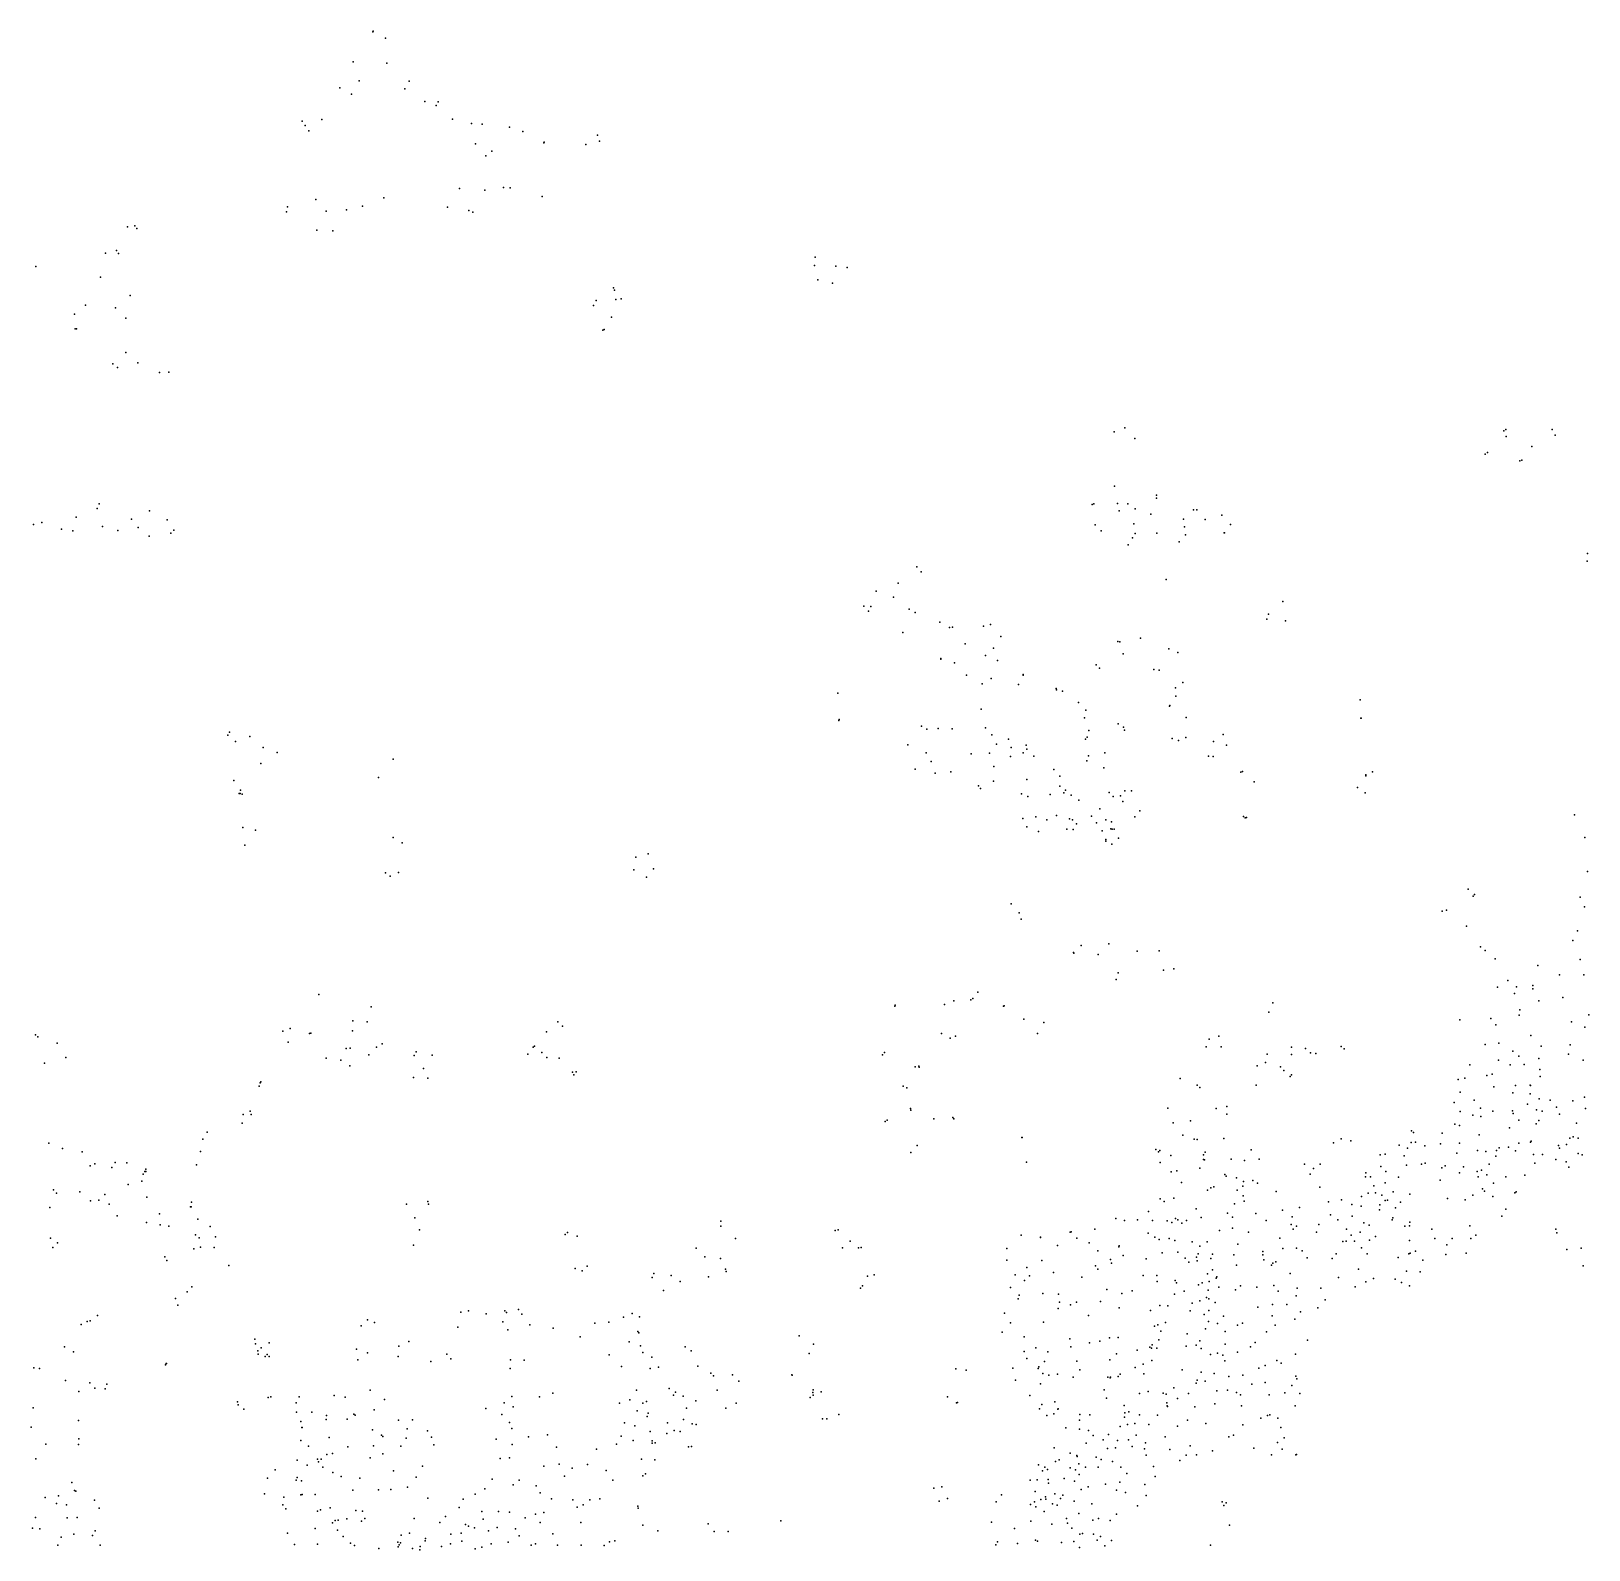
# Model space of a CAD drawing. Header units: millimetres. Extents: x -60275265 to 22802890, y -38578442 to 24337084.
# Drawn here: x -18732378 to -13556378, y -16967304 to -11921304 of the extents above; entities that cross this region are included whole.
import ezdxf

# ---------------------------------------------------------------- set-up
doc = ezdxf.new("R2010")
doc.units = ezdxf.units.MM
doc.header["$MEASUREMENT"] = 0
doc.layers.add('particles', color=7, linetype='Continuous', true_color=0x000000)

msp = doc.modelspace()

# ---------------------------------------------------------------- linework, layer by layer
at = {"layer": 'particles', "color": 93, "true_color": 0x67d435}
for p in [(-17597378, -11923304), (-17595378, -11921304), (-17555378, -11944304), (-17662378, -12023304), (-17550378, -12027304), (-17706378, -12109304), (-17642378, -12086304), (-17476378, -12087304), (-17667378, -12130304), (-17490378, -12113304), (-17424378, -12155304), (-17380378, -12156304), (-17766378, -12215304), (-17386378, -12168304), (-17332378, -12213304), (-17832378, -12220304), (-17822378, -12235304), (-17809378, -12252304), (-17269378, -12228304), (-17233378, -12230304), (-17142378, -12240304), (-17098378, -12254304), (-17256378, -12295304), (-17028378, -12292304), (-17027378, -12290304), (-16889378, -12298304), (-16850378, -12267304), (-16844378, -12286304), (-17221378, -12335304), (-17201378, -12320304), (-17309378, -12444304), (-17225378, -12449304), (-17162378, -12440304), (-17140378, -12442304), (-17034378, -12470304), (-17884378, -12521304), (-17883378, -12521304), (-17880378, -12505304), (-17786378, -12480304), (-17752378, -12519304), (-17684378, -12515304), (-17631378, -12502304), (-17560378, -12475304), (-17348378, -12506304), (-17278378, -12517304), (-17264378, -12522304), (-18412378, -12571304), (-18388378, -12568304), (-18381378, -12577304), (-17783378, -12582304), (-17730378, -12585304), (-18485378, -12659304), (-18448378, -12650304), (-18442378, -12660304), (-16127378, -12672304), (-18717378, -12703304), (-16129378, -12700304), (-16058378, -12702304), (-16020378, -12706304), (-18502378, -12738304), (-16797378, -12774304), (-16794378, -12782304), (-16118378, -12747304), (-16069378, -12758304), (-18551378, -12831304), (-18403378, -12799304), (-16863378, -12832304), (-16855378, -12816304), (-16789378, -12813304), (-16772378, -12810304), (-18588378, -12861304), (-18452378, -12840304), (-18417378, -12875304), (-16804378, -12871304), (-18586378, -12910304), (-18581378, -12910304), (-16832378, -12914304), (-16828378, -12912304), (-18417378, -12989304), (-18461378, -13026304), (-18445378, -13039304), (-18377378, -13023304), (-18305378, -13055304), (-18275378, -13054304), (-18275378, -13054304), (-15098378, -13239304), (-13838378, -13249304), (-13832378, -13245304), (-13678378, -13245304), (-15133378, -13252304), (-15065378, -13274304), (-13831378, -13268304), (-13745378, -13301304), (-13668378, -13263304), (-13901378, -13327304), (-13893378, -13321304), (-13785378, -13349304), (-13779378, -13346304), (-15132378, -13433304), (-18513378, -13507304), (-18506378, -13491304), (-15206378, -13494304), (-15201378, -13492304), (-15122378, -13490304), (-15088378, -13491304), (-15063378, -13508304), (-14993378, -13463304), (-14993378, -13473304), (-18724378, -13560304), (-18697378, -13553304), (-18582378, -13536304), (-18399378, -13542304), (-18339378, -13515304), (-18280378, -13545304), (-15117378, -13515304), (-15068378, -13558304), (-15011378, -13526304), (-14903378, -13543304), (-14870378, -13511304), (-14859378, -13511304), (-14831378, -13544304), (-14776378, -13529304), (-14747378, -13560304), (-14747378, -13560304), (-18631378, -13576304), (-18593378, -13581304), (-18495378, -13567304), (-18444378, -13580304), (-18376378, -13570304), (-18340378, -13599304), (-18268378, -13589304), (-18258378, -13579304), (-15196378, -13561304), (-15177378, -13581304), (-15072378, -13605304), (-15064378, -13590304), (-14991378, -13589304), (-14900378, -13568304), (-14896378, -13595304), (-14768378, -13588304), (-14767378, -13588304), (-15087378, -13628304), (-14917378, -13618304), (-13560378, -13657304), (-15789378, -13701304), (-13562378, -13682304), (-15851378, -13755304), (-15775378, -13717304), (-14960378, -13743304), (-15924378, -13782304), (-15867378, -13802304), (-14573378, -13816304), (-15965378, -13832304), (-15950378, -13848304), (-15942378, -13833304), (-15814378, -13841304), (-15795378, -13853304), (-14620378, -13858304), (-15836378, -13919304), (-15713378, -13885304), (-15680378, -13902304), (-15670378, -13901304), (-15568378, -13898304), (-15544378, -13892304), (-14626378, -13875304), (-14564378, -13880304), (-15628378, -13957304), (-15534378, -13971304), (-15510378, -13932304), (-15121378, -13949304), (-15115378, -13950304), (-15046378, -13938304), (-14952378, -13973304), (-15709378, -14005304), (-15709378, -14008304), (-15664378, -14020304), (-15561378, -13995304), (-15521378, -14012304), (-15193378, -14026304), (-15103378, -13990304), (-14922378, -13985304), (-15624378, -14061304), (-15542378, -14072304), (-15436378, -14059304), (-15436378, -14061304), (-15182378, -14038304), (-15001378, -14042304), (-14984378, -14044304), (-16051378, -14121304), (-15572378, -14090304), (-15451378, -14092304), (-15326378, -14105304), (-15325378, -14110304), (-15305378, -14114304), (-14930378, -14103304), (-14905378, -14085304), (-15575378, -14174304), (-15252378, -14152304), (-15227378, -14177304), (-14949378, -14164304), (-14948378, -14162304), (-14928378, -14131304), (-14316378, -14143304), (-16048378, -14211304), (-16047378, -14208304), (-15773378, -14230304), (-15232378, -14203304), (-15120378, -14222304), (-14894378, -14202304), (-14314378, -14204304), (-14313378, -14204304), (-18079378, -14260304), (-18073378, -14250304), (-18053378, -14281304), (-18005378, -14265304), (-15756378, -14240304), (-15718378, -14238304), (-15672378, -14239304), (-15561378, -14236304), (-15540378, -14259304), (-15484378, -14273304), (-15229378, -14273304), (-15223378, -14267304), (-15218378, -14245304), (-15218378, -14245304), (-15102378, -14234304), (-15099378, -14244304), (-14941378, -14271304), (-14919378, -14278304), (-14895378, -14268304), (-14803378, -14281304), (-14771378, -14258304), (-17961378, -14301304), (-17914378, -14318304), (-15819378, -14292304), (-15758378, -14319304), (-15609378, -14322304), (-15547378, -14320304), (-15524378, -14290304), (-15478378, -14331304), (-15476378, -14301304), (-15436378, -14319304), (-15426378, -14293304), (-15423378, -14307304), (-15400378, -14330304), (-15219378, -14329304), (-15164378, -14319304), (-14820378, -14330304), (-14804378, -14331304), (-14760378, -14293304), (-17969378, -14354304), (-17529378, -14340304), (-17529378, -14340304), (-15794378, -14373304), (-15741378, -14348304), (-15728378, -14386304), (-15676378, -14382304), (-15533378, -14364304), (-15334378, -14374304), (-15224378, -14345304), (-15168378, -14369304), (-14712378, -14383304), (-14707378, -14381304), (-14275378, -14382304), (-18059378, -14411304), (-17578378, -14401304), (-17578378, -14401304), (-15584378, -14428304), (-15577378, -14437304), (-15534378, -14413304), (-15424378, -14407304), (-15314378, -14396304), (-15314378, -14430304), (-14668378, -14415304), (-14325378, -14434304), (-14297378, -14392304), (-14297378, -14395304), (-18041378, -14454304), (-18038378, -14454304), (-18036378, -14443304), (-18031378, -14456304), (-15441378, -14455304), (-15420378, -14464304), (-15346378, -14457304), (-15301378, -14452304), (-15295378, -14443304), (-15276378, -14460304), (-15251378, -14476304), (-15150378, -14451304), (-15137378, -14464304), (-15112378, -14462304), (-15104378, -14480304), (-15098378, -14445304), (-15076378, -14445304), (-14299378, -14452304), (-15437378, -14537304), (-15394378, -14531304), (-15357378, -14542304), (-15325378, -14527304), (-15282378, -14538304), (-15272378, -14541304), (-15209378, -14529304), (-15181378, -14505304), (-15161378, -14541304), (-15065378, -14531304), (-15048378, -14512304), (-14704378, -14530304), (-14698378, -14535304), (-14694378, -14534304), (-13604378, -14525304), (-18029378, -14567304), (-17986378, -14576304), (-15423378, -14565304), (-15385378, -14580304), (-15291378, -14573304), (-15269378, -14574304), (-15259378, -14555304), (-15192378, -14551304), (-15173378, -14578304), (-15144378, -14571304), (-15142378, -14548304), (-15140378, -14573304), (-15133378, -14573304), (-18022378, -14626304), (-17529378, -14600304), (-17499378, -14618304), (-15161378, -14607304), (-15161378, -14612304), (-15141378, -14622304), (-15119378, -14602304), (-13569378, -14600304), (-16723378, -14666304), (-16682378, -14654304), (-17555378, -14718304), (-17539378, -14729304), (-17511378, -14716304), (-16729378, -14708304), (-16687378, -14732304), (-16664378, -14704304), (-13560378, -14713304), (-13957378, -14772304), (-13940378, -14795304), (-13936378, -14789304), (-13585378, -14798304), (-15475378, -14821304), (-15449378, -14850304), (-14043378, -14845304), (-14029378, -14842304), (-13570378, -14831304), (-15442378, -14872304), (-13963378, -14895304), (-15151378, -14953304), (-13609378, -14942304), (-13594378, -14910304), (-15268378, -14982304), (-15267378, -14984304), (-15243378, -14959304), (-15187378, -14989304), (-15057378, -14978304), (-14984378, -14977304), (-13916378, -14963304), (-13901378, -14976304), (-13867378, -15003304), (-13585378, -15005304), (-15120378, -15050304), (-14969378, -15041304), (-14935378, -15037304), (-13725378, -15026304), (-13654378, -15057304), (-13573378, -15057304), (-15127378, -15072304), (-13860378, -15097304), (-13825378, -15075304), (-13796378, -15096304), (-13742378, -15092304), (-13742378, -15103304), (-17776378, -15122304), (-17602378, -15163304), (-15862378, -15161304), (-15861378, -15157304), (-15697378, -15155304), (-15666378, -15143304), (-15610378, -15140304), (-15603378, -15135304), (-15586378, -15114304), (-15501378, -15161304), (-15499378, -15159304), (-14606378, -15150304), (-13803378, -15118304), (-13722378, -15143304), (-13642378, -15132304), (-17663378, -15209304), (-17615378, -15213304), (-16982378, -15213304), (-15433378, -15204304), (-15367378, -15215304), (-14619378, -15180304), (-13985378, -15206304), (-13882378, -15202304), (-13787378, -15190304), (-13785378, -15173304), (-13614378, -15213304), (-13556378, -15189304), (-18718378, -15256304), (-18710378, -15263304), (-17896378, -15244304), (-17871378, -15235304), (-17807378, -15251304), (-17803378, -15250304), (-17664378, -15242304), (-17020378, -15246304), (-16966378, -15227304), (-15707378, -15251304), (-15678378, -15267304), (-15661378, -15260304), (-15388378, -15251304), (-14785378, -15260304), (-13865378, -15223304), (-13749378, -15258304), (-13569378, -15230304), (-18646378, -15283304), (-17878378, -15280304), (-17685378, -15301304), (-17672378, -15300304), (-17584378, -15297304), (-17566378, -15286304), (-17453378, -15312304), (-17082378, -15320304), (-17064378, -15297304), (-17059378, -15293304), (-17035378, -15314304), (-15896378, -15314304), (-14828378, -15296304), (-14818378, -15270304), (-14778378, -15296304), (-14625378, -15320304), (-14544378, -15297304), (-14498378, -15301304), (-14481378, -15316304), (-14463378, -15318304), (-14379378, -15295304), (-14369378, -15302304), (-13900378, -15288304), (-13855378, -15284304), (-13809378, -15310304), (-13714378, -15294304), (-13624378, -15320304), (-13618378, -15289304), (-18688378, -15350304), (-18617378, -15331304), (-17752378, -15333304), (-17703378, -15340304), (-17673378, -15359304), (-17610378, -15322304), (-17459378, -15324304), (-17428378, -15368304), (-17399378, -15323304), (-17018378, -15331304), (-16978378, -15333304), (-15903378, -15322304), (-15794378, -15362304), (-15782378, -15360304), (-15781378, -15363304), (-14658378, -15359304), (-14630378, -15348304), (-14581378, -15362304), (-14544378, -15321304), (-13951378, -15356304), (-13856378, -15340304), (-13817378, -15356304), (-13789378, -15327304), (-13771378, -15354304), (-13722378, -15335304), (-13719378, -15371304), (-13575378, -15340304), (-17971378, -15415304), (-17969378, -15412304), (-17461378, -15398304), (-17414378, -15400304), (-16933378, -15380304), (-16929378, -15389304), (-16921378, -15379304), (-14914378, -15401304), (-14857378, -15423304), (-14661378, -15423304), (-14570378, -15374304), (-14549378, -15394304), (-14544378, -15389304), (-13990378, -15404304), (-13968378, -15400304), (-13895378, -15391304), (-13877378, -15387304), (-13800378, -15424304), (-13751378, -15423304), (-13750378, -15424304), (-13718378, -15394304), (-17974378, -15426304), (-15834378, -15426304), (-15822378, -15432304), (-14849378, -15431304), (-13984378, -15446304), (-13937378, -15473304), (-13872378, -15429304), (-13809378, -15449304), (-13751378, -15452304), (-13721378, -15469304), (-13684378, -15473304), (-13609378, -15475304), (-13570378, -15463304), (-18027378, -15520304), (-18004378, -15510304), (-18001378, -15520304), (-15810378, -15501304), (-15809378, -15506304), (-14955378, -15500304), (-14794378, -15501304), (-14759378, -15494304), (-14759378, -15519304), (-14003378, -15481304), (-13984378, -15511304), (-13942378, -15523304), (-13916378, -15500304), (-13915378, -15527304), (-13875378, -15509304), (-13810378, -15508304), (-13807378, -15517304), (-13760378, -15486304), (-13730378, -15505304), (-13711378, -15509304), (-13664378, -15496304), (-13654378, -15519304), (-13567378, -15501304), (-18147378, -15579304), (-18031378, -15549304), (-15894378, -15544304), (-15888378, -15539304), (-15733378, -15535304), (-15669378, -15530304), (-15666378, -15535304), (-14937378, -15548304), (-14880378, -15542304), (-14145378, -15575304), (-14001378, -15553304), (-13986378, -15557304), (-13820378, -15565304), (-13789378, -15539304), (-13731378, -15551304), (-13722378, -15540304), (-13597378, -15549304), (-18673378, -15616304), (-18161378, -15603304), (-15788378, -15624304), (-15440378, -15597304), (-15439378, -15597304), (-14905378, -15589304), (-14867378, -15602304), (-14858378, -15604304), (-14769378, -15600304), (-14405378, -15615304), (-14379378, -15601304), (-14347378, -15608304), (-14186378, -15622304), (-14146378, -15614304), (-14139378, -15580304), (-14132378, -15612304), (-14101378, -15625304), (-14049378, -15618304), (-14043378, -15582304), (-13986378, -15616304), (-13920378, -15588304), (-13854378, -15631304), (-13823378, -15629304), (-13789378, -15616304), (-13750378, -15613304), (-13748378, -15609304), (-13657378, -15624304), (-13630378, -15620304), (-13619378, -15599304), (-13608378, -15595304), (-13592378, -15599304), (-18628378, -15633304), (-18563378, -15645304), (-18453378, -15680304), (-18414378, -15681304), (-18169378, -15643304), (-15809378, -15647304), (-15425378, -15679304), (-14995378, -15637304), (-14986378, -15645304), (-14982378, -15640304), (-14980378, -15680304), (-14945378, -15657304), (-14836378, -15654304), (-14836378, -15670304), (-14833378, -15671304), (-14831378, -15646304), (-14745378, -15669304), (-14700378, -15673304), (-14678378, -15638304), (-14651378, -15669304), (-14249378, -15655304), (-14233378, -15652304), (-14170378, -15658304), (-14159378, -15632304), (-14100378, -15682304), (-13995378, -15649304), (-13926378, -15640304), (-13898378, -15643304), (-13865378, -15659304), (-13863378, -15640304), (-13800378, -15641304), (-13740378, -15653304), (-13735378, -15682304), (-13710378, -15653304), (-13666378, -15670304), (-13654378, -15632304), (-13631378, -15678304), (-13592378, -15650304), (-13578378, -15655304), (-18536378, -15691304), (-18520378, -15684304), (-18464378, -15697304), (-18360378, -15719304), (-18354378, -15710304), (-18351378, -15702304), (-18351378, -15710304), (-18183378, -15688304), (-14944378, -15711304), (-14925378, -15708304), (-14849378, -15699304), (-14766378, -15720304), (-14761378, -15725304), (-14727378, -15731304), (-14501378, -15686304), (-14482378, -15719304), (-14471378, -15700304), (-14449378, -15686304), (-14298378, -15728304), (-14297378, -15714304), (-14282378, -15728304), (-14247378, -15693304), (-14231378, -15710304), (-14189378, -15729304), (-14162378, -15689304), (-14112378, -15685304), (-14045378, -15698304), (-14033378, -15691304), (-13986378, -15714304), (-13973378, -15694304), (-13927378, -15710304), (-13924378, -15728304), (-13913378, -15706304), (-13895378, -15721304), (-13887378, -15685304), (-13832378, -15728304), (-13769378, -15722304), (-13622378, -15696304), (-18658378, -15771304), (-18648378, -15782304), (-18570378, -15778304), (-18487378, -15786304), (-18410378, -15753304), (-18364378, -15742304), (-14910378, -15746304), (-14823378, -15772304), (-14812378, -15764304), (-14802378, -15761304), (-14725378, -15772304), (-14706378, -15759304), (-14703378, -15743304), (-14673378, -15740304), (-14657378, -15749304), (-14595378, -15776304), (-14450378, -15762304), (-14289378, -15782304), (-14270378, -15758304), (-14265378, -15781304), (-14233378, -15748304), (-14206378, -15778304), (-14151378, -15785304), (-14050378, -15739304), (-13909378, -15767304), (-13903378, -15775304), (-13873378, -15749304), (-13802378, -15781304), (-13797378, -15778304), (-18670378, -15829304), (-18535378, -15807304), (-18507378, -15805304), (-18473378, -15818304), (-18348378, -15795304), (-18202378, -15827304), (-18200378, -15827304), (-18199378, -15812304), (-17485378, -15818304), (-17414378, -15810304), (-17412378, -15818304), (-14980378, -15801304), (-14967378, -15810304), (-14935378, -15798304), (-14861378, -15834304), (-14733378, -15817304), (-14705378, -15791304), (-14701378, -15809304), (-14574378, -15838304), (-14517378, -15829304), (-14421378, -15811304), (-14378378, -15804304), (-14344378, -15820304), (-14312378, -15825304), (-14311378, -15793304), (-14252378, -15837304), (-14250378, -15821304), (-14244378, -15789304), (-14233378, -15806304), (-14225378, -15805304), (-14199378, -15831304), (-14182378, -15812304), (-14026378, -15800304), (-13967378, -15804304), (-13941378, -15789304), (-13875378, -15793304), (-13832378, -15835304), (-18446378, -15857304), (-18349378, -15879304), (-18306378, -15851304), (-18303378, -15887304), (-18178378, -15868304), (-17457378, -15864304), (-16440378, -15875304), (-15128378, -15866304), (-15099378, -15873304), (-15056378, -15871304), (-15019378, -15843304), (-15006378, -15873304), (-14957378, -15874304), (-14942378, -15879304), (-14929378, -15866304), (-14922378, -15871304), (-14909378, -15882304), (-14893378, -15873304), (-14844378, -15863304), (-14757378, -15848304), (-14740378, -15862304), (-14663378, -15849304), (-14628378, -15873304), (-14545378, -15886304), (-14542378, -15860304), (-14453378, -15886304), (-14414378, -15854304), (-14390378, -15870304), (-14342378, -15858304), (-14304378, -15880304), (-14286378, -15888304), (-14210378, -15871304), (-14207378, -15864304), (-14152378, -15890304), (-14151378, -15878304), (-13952378, -15890304), (-13845378, -15858304), (-18668378, -15931304), (-18275378, -15892304), (-18186378, -15920304), (-18174378, -15930304), (-18137378, -15893304), (-18119378, -15927304), (-17442378, -15904304), (-16958378, -15919304), (-16950378, -15913304), (-16918378, -15925304), (-16440378, -15891304), (-16392378, -15932304), (-16060378, -15906304), (-16050378, -15904304), (-16011378, -15941304), (-15442378, -15922304), (-15378378, -15928304), (-15378378, -15929304), (-15279378, -15911304), (-15276378, -15910304), (-15257378, -15931304), (-15198378, -15901304), (-15020378, -15915304), (-14998378, -15928304), (-14984378, -15936304), (-14950378, -15933304), (-14932378, -15939304), (-14783378, -15906304), (-14740378, -15898304), (-14687378, -15912304), (-14583378, -15931304), (-14539378, -15902304), (-14527378, -15892304), (-14461378, -15912304), (-14362378, -15941304), (-14361378, -15902304), (-14346378, -15922304), (-14335378, -15941304), (-14316378, -15911304), (-14285378, -15938304), (-14265378, -15926304), (-14167378, -15892304), (-14152378, -15939304), (-14078378, -15901304), (-14068378, -15932304), (-14010378, -15933304), (-13948378, -15932304), (-13931378, -15922304), (-13666378, -15902304), (-13662378, -15914304), (-18660378, -15962304), (-18645378, -15947304), (-18288378, -15993304), (-18191378, -15967304), (-18169378, -15961304), (-18124378, -15962304), (-17461378, -15955304), (-16522378, -15965304), (-16493378, -15993304), (-16036378, -15964304), (-15983378, -15964304), (-15974378, -15962304), (-15490378, -15966304), (-15322378, -15956304), (-15216378, -15947304), (-15188378, -15974304), (-15118378, -15960304), (-15117378, -15957304), (-15103378, -15989304), (-14974378, -15980304), (-14922378, -15978304), (-14874378, -15944304), (-14854378, -15983304), (-14849378, -15958304), (-14824378, -15944304), (-14806378, -15985304), (-14736378, -15987304), (-14722378, -15951304), (-14639378, -15976304), (-14639378, -15987304), (-14573378, -15966304), (-14527378, -15965304), (-14509378, -15974304), (-14396378, -15983304), (-14373378, -15942304), (-14311378, -15964304), (-14293378, -15983304), (-14154378, -15984304), (-14150378, -15981304), (-14132378, -15975304), (-14031378, -15986304), (-14028378, -15954304), (-13964378, -15981304), (-13629378, -15969304), (-13582378, -15965304), (-18281378, -16006304), (-18075378, -16022304), (-18075378, -16022304), (-16924378, -16032304), (-16901378, -16040304), (-16884378, -16024304), (-16441378, -15999304), (-16425378, -16034304), (-16423378, -16042304), (-15490378, -16004304), (-15424378, -16029304), (-15374378, -16006304), (-15335378, -16045304), (-15195378, -16023304), (-15188378, -16034304), (-15145378, -16002304), (-15142378, -16014304), (-15027378, -16000304), (-14897378, -15998304), (-14885378, -16011304), (-14860378, -15995304), (-14858378, -16007304), (-14812378, -15999304), (-14807378, -16037304), (-14727378, -16021304), (-14636378, -16003304), (-14610378, -16021304), (-14606378, -16014304), (-14596378, -16010304), (-14492378, -15997304), (-14409378, -15999304), (-14321378, -16034304), (-14190378, -15996304), (-14162378, -16041304), (-14116378, -16043304), (-14108378, -16004304), (-13575378, -16023304), (-18198378, -16093304), (-16668378, -16062304), (-16663378, -16049304), (-16605378, -16055304), (-16575378, -16075304), (-16481378, -16060304), (-15970378, -16090304), (-15969378, -16090304), (-15953378, -16058304), (-15931378, -16053304), (-15478378, -16095304), (-15462378, -16053304), (-15431378, -16072304), (-15415378, -16057304), (-15241378, -16061304), (-15037378, -16055304), (-14991378, -16056304), (-14990378, -16075304), (-14931378, -16072304), (-14926378, -16080304), (-14853378, -16086304), (-14841378, -16080304), (-14823378, -16050304), (-14818378, -16075304), (-14794378, -16064304), (-14792378, -16060304), (-14786378, -16094304), (-14713378, -16090304), (-14659378, -16094304), (-14603378, -16089304), (-14549378, -16049304), (-14447378, -16097304), (-14388378, -16062304), (-14333378, -16093304), (-14297378, -16076304), (-14272378, -16065304), (-14200378, -16068304), (-14178378, -16079304), (-14152378, -16090304), (-18252378, -16132304), (-18214378, -16110304), (-16631378, -16105304), (-15976378, -16098304), (-15452378, -16133304), (-15449378, -16121304), (-15370378, -16115304), (-15318378, -16118304), (-15315378, -16144304), (-15258378, -16144304), (-15179378, -16142304), (-15158378, -16102304), (-15108378, -16115304), (-15073378, -16106304), (-14933378, -16118304), (-14901378, -16107304), (-14874378, -16147304), (-14849378, -16140304), (-14826378, -16129304), (-14821378, -16104304), (-14819378, -16133304), (-14798378, -16145304), (-14730378, -16103304), (-14588378, -16108304), (-14528378, -16123304), (-14525378, -16098304), (-14432378, -16136304), (-18511378, -16188304), (-18245378, -16154304), (-17304378, -16177304), (-17279378, -16173304), (-17220378, -16183304), (-17158378, -16173304), (-17153378, -16178304), (-17113378, -16168304), (-17102378, -16184304), (-16764378, -16194304), (-16735378, -16182304), (-16711378, -16193304), (-15498378, -16181304), (-15319378, -16165304), (-15278378, -16153304), (-15219378, -16188304), (-15117378, -16163304), (-15013378, -16172304), (-14981378, -16155304), (-14955378, -16156304), (-14881378, -16173304), (-14834378, -16185304), (-14819378, -16172304), (-14770378, -16191304), (-14656378, -16161304), (-14608378, -16190304), (-14607378, -16152304), (-14559378, -16152304), (-14514378, -16176304), (-14456378, -16163304), (-18566378, -16218304), (-18546378, -16208304), (-18536378, -16206304), (-17635378, -16223304), (-17614378, -16203304), (-17591378, -16212304), (-17314378, -16227304), (-17165378, -16209304), (-17148378, -16236304), (-17075378, -16219304), (-16997378, -16231304), (-16859378, -16214304), (-16812378, -16211304), (-16716378, -16242304), (-16713378, -16246304), (-15506378, -16244304), (-15478378, -16213304), (-15368378, -16211304), (-14999378, -16224304), (-14988378, -16219304), (-14978378, -16240304), (-14963378, -16212304), (-14891378, -16249304), (-14830378, -16233304), (-14820378, -16208304), (-14790378, -16215304), (-14765378, -16241304), (-14724378, -16220304), (-14707378, -16214304), (-14627378, -16243304), (-14598378, -16221304), (-14533378, -16201304), (-18621378, -16293304), (-17989378, -16267304), (-17987378, -16283304), (-17968378, -16296304), (-17941378, -16279304), (-17651378, -16300304), (-17510378, -16290304), (-17477378, -16275304), (-16908378, -16259304), (-16745378, -16276304), (-16707378, -16289304), (-16559378, -16292304), (-16180378, -16256304), (-16132378, -16284304), (-15432378, -16259304), (-15394378, -16296304), (-15281378, -16266304), (-15277378, -16292304), (-15215378, -16279304), (-15181378, -16274304), (-15149378, -16263304), (-15120378, -16261304), (-15057378, -16303304), (-15015378, -16294304), (-15009378, -16297304), (-15007378, -16286304), (-14992378, -16297304), (-14985378, -16269304), (-14894378, -16290304), (-14861378, -16287304), (-14849378, -16272304), (-14844378, -16298304), (-14765378, -16284304), (-14680378, -16292304), (-14665378, -16278304), (-14491378, -16270304), (-18591378, -16309304), (-18286378, -16352304), (-18283378, -16348304), (-18282378, -16348304), (-17979378, -16306304), (-17978378, -16317304), (-17954378, -16325304), (-17948378, -16318304), (-17941378, -16325304), (-17647378, -16336304), (-17614378, -16312304), (-17513378, -16325304), (-17404378, -16341304), (-17351378, -16317304), (-17337378, -16332304), (-17139378, -16336304), (-17094378, -16337304), (-16811378, -16319304), (-16700378, -16311304), (-16670378, -16327304), (-16539378, -16306304), (-16147378, -16315304), (-15432378, -16308304), (-15424378, -16331304), (-15365378, -16341304), (-15354378, -16309304), (-15257378, -16340304), (-15148378, -16336304), (-15126378, -16316304), (-15037378, -16350304), (-15008378, -16338304), (-14813378, -16318304), (-14790378, -16314304), (-14772378, -16320304), (-14766378, -16339304), (-14724378, -16310304), (-14631378, -16355304), (-14593378, -16338304), (-14578378, -16347304), (-14531378, -16317304), (-18723378, -16362304), (-18704378, -16365304), (-18618378, -16404304), (-17140378, -16364304), (-16770378, -16358304), (-16675378, -16365304), (-16647378, -16360304), (-16517378, -16357304), (-16474378, -16380304), (-16465378, -16389304), (-16402378, -16386304), (-16381378, -16406304), (-16204378, -16386304), (-16203378, -16387304), (-15659378, -16366304), (-15625378, -16370304), (-15470378, -16363304), (-15461378, -16403304), (-15386378, -16365304), (-15384378, -16359304), (-15370378, -16381304), (-15350378, -16387304), (-15322378, -16383304), (-15269378, -16393304), (-15247378, -16369304), (-15154378, -16393304), (-15147378, -16396304), (-15145378, -16393304), (-15120378, -16391304), (-15113378, -16383304), (-15063378, -16361304), (-15035378, -16382304), (-14907378, -16369304), (-14857378, -16403304), (-14844378, -16377304), (-14831378, -16406304), (-14801378, -16381304), (-14752378, -16391304), (-14706378, -16387304), (-14653378, -16363304), (-14530378, -16390304), (-14526378, -16399304), (-18574378, -16441304), (-18537378, -16412304), (-18520378, -16430304), (-18486378, -16432304), (-18480378, -16417304), (-17936378, -16459304), (-17841378, -16459304), (-17725378, -16454304), (-17606378, -16437304), (-17135378, -16457304), (-17043378, -16459304), (-16999378, -16446304), (-16999378, -16446304), (-16720378, -16436304), (-16612378, -16431304), (-16598378, -16453304), (-16591378, -16443304), (-16566378, -16456304), (-16453378, -16436304), (-16135378, -16444304), (-16134378, -16435304), (-16134378, -16453304), (-16107378, -16442304), (-15687378, -16459304), (-15413378, -16454304), (-15378378, -16415304), (-15166378, -16435304), (-15049378, -16448304), (-15020378, -16441304), (-14970378, -16446304), (-14961378, -16450304), (-14935378, -16429304), (-14886378, -16447304), (-14861378, -16413304), (-14792378, -16439304), (-14757378, -16436304), (-14727378, -16444304), (-14713378, -16452304), (-14676378, -16416304), (-14631378, -16411304), (-14618378, -16452304), (-14566378, -16445304), (-14543378, -16421304), (-14516378, -16447304), (-18725378, -16495304), (-18046378, -16475304), (-18044378, -16485304), (-18025378, -16500304), (-17944378, -16461304), (-17851378, -16479304), (-17850378, -16509304), (-17799378, -16509304), (-17689378, -16460304), (-17592378, -16502304), (-17558378, -16468304), (-17221378, -16497304), (-17160378, -16479304), (-17130378, -16492304), (-16777378, -16480304), (-16743378, -16469304), (-16718378, -16505304), (-16699378, -16480304), (-16687378, -16474304), (-16554378, -16496304), (-16523378, -16472304), (-16424378, -16496304), (-16389378, -16480304), (-16143378, -16461304), (-15657378, -16479304), (-15654378, -16477304), (-15381378, -16499304), (-15374378, -16484304), (-15330378, -16475304), (-15321378, -16500304), (-15319378, -16498304), (-15159378, -16463304), (-15100378, -16487304), (-15085378, -16508304), (-14958378, -16479304), (-14957378, -16488304), (-14956378, -16491304), (-14923378, -16464304), (-14865378, -16492304), (-14799378, -16482304), (-14710378, -16488304), (-14532378, -16488304), (-18732378, -16559304), (-18575378, -16537304), (-17836378, -16541304), (-17833378, -16561304), (-17831378, -16561304), (-17752378, -16534304), (-17751378, -16521304), (-17682378, -16533304), (-17660378, -16516304), (-17655378, -16520304), (-17511378, -16536304), (-17465378, -16535304), (-17168378, -16517304), (-17142378, -16544304), (-16760378, -16545304), (-16726378, -16555304), (-16685378, -16524304), (-16682378, -16513304), (-16618378, -16545304), (-16564378, -16534304), (-16536378, -16548304), (-16522378, -16551304), (-16103378, -16532304), (-16088378, -16532304), (-16048378, -16517304), (-15357378, -16521304), (-15334378, -16515304), (-15294378, -16562304), (-15249378, -16536304), (-15247378, -16517304), (-15214378, -16518304), (-15113378, -16557304), (-15099378, -16526304), (-15098378, -16512304), (-15089378, -16551304), (-15065378, -16547304), (-15049378, -16518304), (-15018378, -16550304), (-14989378, -16519304), (-14923378, -16556304), (-14890378, -16536304), (-14829378, -16547304), (-14706378, -16552304), (-14646378, -16529304), (-14624378, -16521304), (-14616378, -16518304), (-14590378, -16530304), (-14579378, -16560304), (-18574378, -16598304), (-17836378, -16604304), (-17742378, -16594304), (-17598378, -16568304), (-17568378, -16586304), (-17563378, -16590304), (-17486378, -16596304), (-17483378, -16565304), (-17415378, -16572304), (-17402378, -16593304), (-17187378, -16599304), (-17135378, -16564304), (-17079378, -16591304), (-17016378, -16585304), (-16771378, -16589304), (-16732378, -16604304), (-16675378, -16574304), (-16669378, -16605304), (-16669378, -16613304), (-16658378, -16611304), (-16620378, -16580304), (-16595378, -16571304), (-16575378, -16574304), (-15249378, -16566304), (-15226378, -16613304), (-15219378, -16570304), (-15203378, -16587304), (-15170378, -16602304), (-15152378, -16584304), (-15122378, -16604304), (-15086378, -16601304), (-15060378, -16586304), (-15029378, -16612304), (-14964378, -16592304), (-14752378, -16591304), (-14737378, -16586304), (-14591378, -16610304), (-14568378, -16595304), (-18716378, -16665304), (-18683378, -16616304), (-18575378, -16617304), (-17810378, -16623304), (-17781378, -16666304), (-17768378, -16666304), (-17749378, -16650304), (-17731378, -16647304), (-17680378, -16625304), (-17605378, -16661304), (-17594378, -16621304), (-17563378, -16648304), (-17504378, -16622304), (-17394378, -16618304), (-17174378, -16663304), (-17143378, -16661304), (-17134378, -16617304), (-16986378, -16626304), (-16853378, -16632304), (-16787378, -16616304), (-16704378, -16666304), (-16548378, -16625304), (-16538378, -16624304), (-15333378, -16628304), (-15279378, -16646304), (-15257378, -16653304), (-15256378, -16657304), (-15193378, -16659304), (-15156378, -16630304), (-15129378, -16628304), (-15074378, -16624304), (-15033378, -16631304), (-15027378, -16652304), (-14948378, -16634304), (-14894378, -16652304), (-14881378, -16621304), (-14860378, -16651304), (-14806378, -16638304), (-14669378, -16629304), (-14610378, -16651304), (-14575378, -16633304), (-14530378, -16651304), (-14527378, -16650304), (-17921378, -16701304), (-17848378, -16669304), (-17815378, -16686304), (-17777378, -16675304), (-17763378, -16692304), (-17730378, -16710304), (-17528378, -16705304), (-17432378, -16689304), (-17028378, -16689304), (-16977378, -16682304), (-16934378, -16696304), (-16883378, -16683304), (-16821378, -16703304), (-16691378, -16714304), (-16660378, -16668304), (-15385378, -16685304), (-15371378, -16705304), (-15364378, -16692304), (-15355378, -16700304), (-15328378, -16674304), (-15316378, -16668304), (-15279378, -16695304), (-15262378, -16701304), (-15251378, -16681304), (-15250378, -16717304), (-15228378, -16692304), (-15186378, -16692304), (-15177378, -16667304), (-15139378, -16674304), (-15111378, -16692304), (-15091378, -16713304), (-15003378, -16690304), (-14915378, -16670304), (-18597378, -16743304), (-17947378, -16729304), (-17851378, -16735304), (-17848378, -16727304), (-17834378, -16738304), (-17702378, -16723304), (-17663378, -16769304), (-17640378, -16729304), (-17578378, -16768304), (-17537378, -16767304), (-17482378, -16759304), (-17453378, -16726304), (-17224378, -16764304), (-17200378, -16732304), (-17130378, -16751304), (-17110378, -16736304), (-17054378, -16754304), (-16960378, -16722304), (-16799378, -16735304), (-16699378, -16721304), (-15733378, -16762304), (-15706378, -16758304), (-15412378, -16736304), (-15389378, -16734304), (-15353378, -16733304), (-15351378, -16745304), (-15299378, -16730304), (-15265378, -16739304), (-15243378, -16767304), (-15220378, -16758304), (-15162378, -16749304), (-15125378, -16769304), (-15115378, -16742304), (-15031378, -16750304), (-14997378, -16723304), (-18685378, -16793304), (-18648378, -16813304), (-18641378, -16788304), (-18615378, -16817304), (-18588378, -16770304), (-18583378, -16772304), (-18521378, -16802304), (-17957378, -16781304), (-17896378, -16817304), (-17892378, -16792304), (-17836378, -16784304), (-17831378, -16783304), (-17788378, -16783304), (-17414378, -16795304), (-17296378, -16799304), (-17257378, -16782304), (-17041378, -16778304), (-17003378, -16798304), (-16932378, -16801304), (-16898378, -16818304), (-16876378, -16801304), (-16842378, -16797304), (-15715378, -16805304), (-15687378, -16796304), (-15525378, -16807304), (-15508378, -16784304), (-15411378, -16816304), (-15398378, -16807304), (-15396378, -16773304), (-15377378, -16800304), (-15362378, -16791304), (-15360378, -16799304), (-15338378, -16814304), (-15331378, -16781304), (-15323378, -16819304), (-15312378, -16796304), (-15304378, -16785304), (-15266378, -16805304), (-15208378, -16814304), (-15096378, -16777304), (-15056378, -16821304), (-15027378, -16786304), (-14774378, -16808304), (-14769378, -16820304), (-14761378, -16811304), (-18718378, -16859304), (-18612378, -16861304), (-18579378, -16859304), (-18506378, -16828304), (-17886378, -16831304), (-17781378, -16838304), (-17771378, -16834304), (-17738378, -16827304), (-17722378, -16870304), (-17712378, -16868304), (-17683378, -16864304), (-17653378, -16836304), (-17634378, -16872304), (-17631378, -16838304), (-17623378, -16863304), (-17459378, -16863304), (-17459378, -16863304), (-17355378, -16856304), (-17310378, -16826304), (-17234378, -16840304), (-17230378, -16865304), (-17179378, -16840304), (-17142378, -16842304), (-17090378, -16861304), (-17056378, -16849304), (-17028378, -16843304), (-16918378, -16825304), (-16716378, -16822304), (-16715378, -16829304), (-16241378, -16871304), (-15410378, -16872304), (-15394378, -16824304), (-15366378, -16840304), (-15292378, -16863304), (-15251378, -16846304), (-15204378, -16868304), (-15185378, -16863304), (-15147378, -16869304), (-15125378, -16848304), (-18728378, -16895304), (-18703378, -16897304), (-18632378, -16925304), (-18590378, -16915304), (-18528378, -16919304), (-18519378, -16904304), (-17880378, -16912304), (-17788378, -16896304), (-17731378, -16877304), (-17714378, -16902304), (-17695378, -16923304), (-17503378, -16918304), (-17475378, -16912304), (-17374378, -16876304), (-17338378, -16915304), (-17303378, -16912304), (-17289378, -16883304), (-17279378, -16888304), (-17259378, -16894304), (-17212378, -16904304), (-17183378, -16893304), (-17123378, -16897304), (-17110378, -16920304), (-17041378, -16876304), (-16999378, -16914304), (-16906378, -16876304), (-16699378, -16885304), (-16650378, -16904304), (-16482378, -16881304), (-16462378, -16906304), (-16416378, -16906304), (-15541378, -16875304), (-15464378, -16896304), (-15340378, -16882304), (-15288378, -16878304), (-15274378, -16895304), (-15247378, -16915304), (-15238378, -16913304), (-15202378, -16915304), (-15179378, -16923304), (-14750378, -16885304), (-18643378, -16951304), (-18503378, -16952304), (-17857378, -16949304), (-17780378, -16948304), (-17671378, -16945304), (-17658378, -16953304), (-17577378, -16963304), (-17514378, -16941304), (-17512378, -16957304), (-17509378, -16950304), (-17505378, -16944304), (-17465378, -16963304), (-17441378, -16967304), (-17439378, -16956304), (-17423378, -16937304), (-17422378, -16929304), (-17369378, -16956304), (-17339378, -16947304), (-17301378, -16938304), (-17257378, -16964304), (-17235378, -16958304), (-17203378, -16947304), (-17147378, -16941304), (-17071378, -16951304), (-17056378, -16947304), (-16983378, -16951304), (-16904378, -16951304), (-16828378, -16953304), (-16810378, -16940304), (-16793378, -16937304), (-15527378, -16950304), (-15521378, -16940304), (-15455378, -16946304), (-15395378, -16935304), (-15388378, -16938304), (-15308378, -16943304), (-15267378, -16939304), (-15249378, -16959304), (-15190378, -16935304), (-15164378, -16954304), (-15142378, -16936304), (-14813378, -16951304)]:
    msp.add_point(p, dxfattribs=at)

doc.saveas('drawing.dxf')
